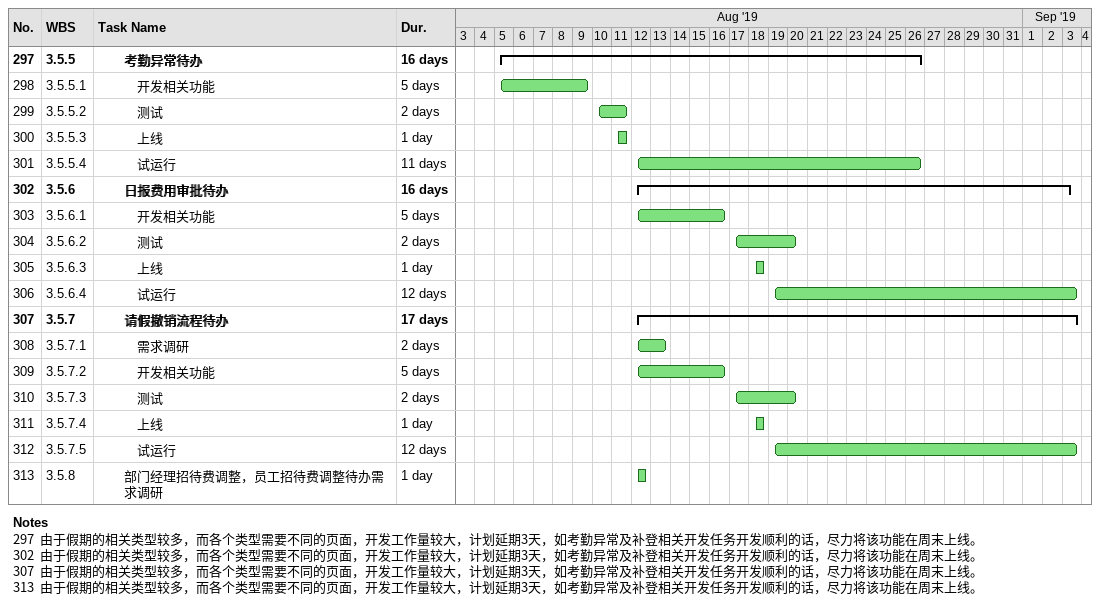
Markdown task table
| ID | WBS | Task | Duration | Start | Finish |
|---|---|---|---|---|---|
| 297 | 3.5.5 | **考勤异常待办** | 16d | 2019-08-05 | 2019-08-26 |
| 298 | 3.5.5.1 | 开发相关功能 | 5d | 2019-08-05 | 2019-08-09 |
| 299 | 3.5.5.2 | 测试 | 2d | 2019-08-10 | 2019-08-11 |
| 300 | 3.5.5.3 | 上线 | 1d | 2019-08-11 | 2019-08-11 |
| 301 | 3.5.5.4 | 试运行 | 11d | 2019-08-12 | 2019-08-26 |
| 302 | 3.5.6 | **日报费用审批待办** | 16d | 2019-08-12 | 2019-09-03 |
| 303 | 3.5.6.1 | 开发相关功能 | 5d | 2019-08-12 | 2019-08-16 |
| 304 | 3.5.6.2 | 测试 | 2d | 2019-08-17 | 2019-08-20 |
| 305 | 3.5.6.3 | 上线 | 1d | 2019-08-18 | 2019-08-18 |
| 306 | 3.5.6.4 | 试运行 | 12d | 2019-08-19 | 2019-09-03 |
| 307 | 3.5.7 | **请假撤销流程待办** | 17d | 2019-08-12 | 2019-09-03 |
| 308 | 3.5.7.1 | 需求调研 | 2d | 2019-08-12 | 2019-08-13 |
| 309 | 3.5.7.2 | 开发相关功能 | 5d | 2019-08-12 | 2019-08-16 |
| 310 | 3.5.7.3 | 测试 | 2d | 2019-08-17 | 2019-08-20 |
| 311 | 3.5.7.4 | 上线 | 1d | 2019-08-18 | 2019-08-18 |
| 312 | 3.5.7.5 | 试运行 | 12d | 2019-08-19 | 2019-09-03 |
| 313 | 3.5.8 | 部门经理招待费调整，员工招待费调整待办需求调研 | 1d | 2019-08-12 | 2019-08-12 |

Notes
- 297: 由于假期的相关类型较多，而各个类型需要不同的页面，开发工作量较大，计划延期3天，如考勤异常及补登相关开发任务开发顺利的话，尽力将该功能在周末上线。
- 302: 由于假期的相关类型较多，而各个类型需要不同的页面，开发工作量较大，计划延期3天，如考勤异常及补登相关开发任务开发顺利的话，尽力将该功能在周末上线。
- 307: 由于假期的相关类型较多，而各个类型需要不同的页面，开发工作量较大，计划延期3天，如考勤异常及补登相关开发任务开发顺利的话，尽力将该功能在周末上线。
- 313: 由于假期的相关类型较多，而各个类型需要不同的页面，开发工作量较大，计划延期3天，如考勤异常及补登相关开发任务开发顺利的话，尽力将该功能在周末上线。
